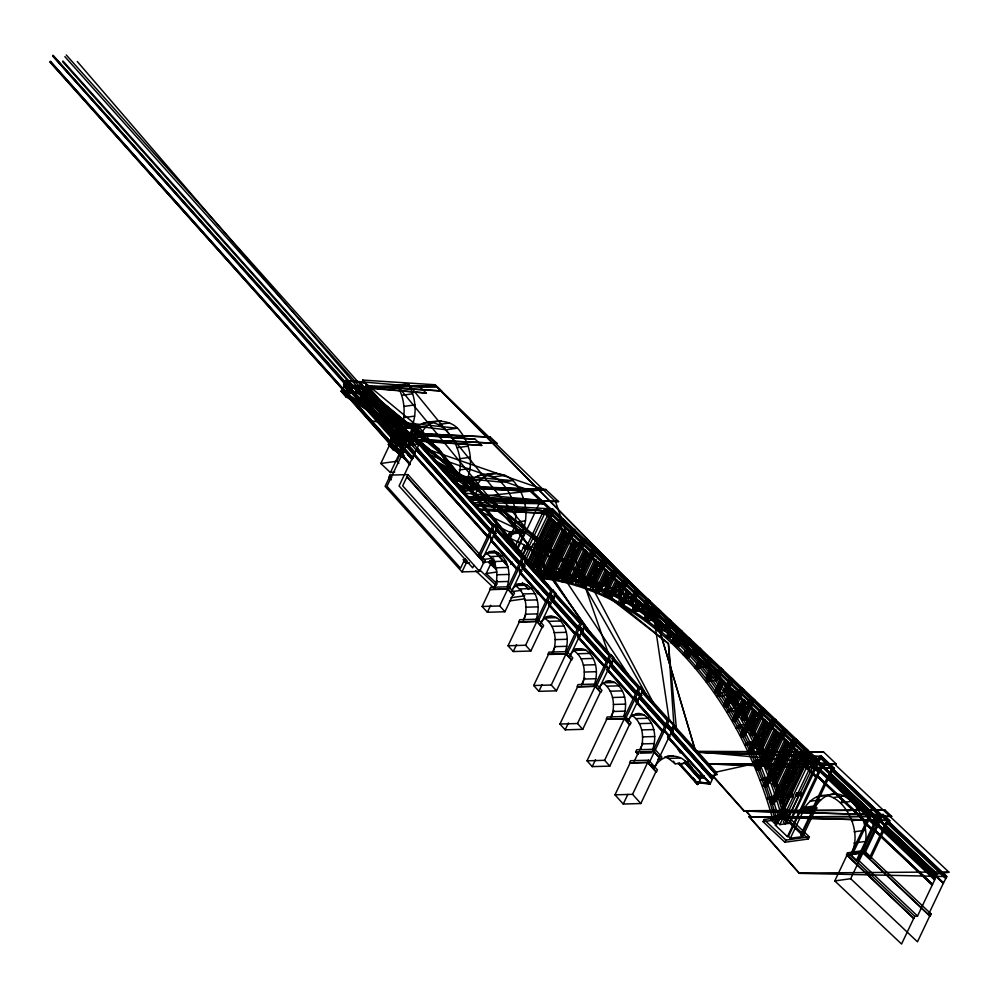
<?xml version="1.0" encoding="UTF-8"?>
<svg xmlns="http://www.w3.org/2000/svg" width="999" height="999" viewBox="0 0 999 999"><rect width="100%" height="100%" fill="white"/><g stroke="black" fill="none" stroke-linecap="round" stroke-linejoin="round"><path stroke-width="1.5" d="M549.063 573.488C596.803 580.431 640.421 605.294 675.174 638.111L673.276 642.407C639.023 610.052 596.053 585.526 548.988 578.683L549.063 573.488L535.764 572.115M556.218 572.489L570.978 575.199L600.237 584.09L599.5 589.11L570.691 580.357L556.156 577.684L556.218 572.489L534.14 570.791M507.055 586.863C511.038 575.374 509.115 559.84 498.226 552.797L486.113 553.146C497.315 560.439 499.038 576.56 494.58 588.261M535.851 620.329C540.297 608.628 538.573 592.507 527.372 585.227L515.259 585.576C526.148 592.619 528.071 608.154 524.088 619.642M565.347 651.71C569.33 640.222 567.407 624.687 556.518 617.644L544.405 617.994C555.606 625.287 557.317 641.408 552.872 653.109M594.143 685.177C598.588 673.476 596.865 657.354 585.664 650.062L573.551 650.424C584.44 657.467 586.363 673.001 582.38 684.49M623.638 716.558C627.622 705.069 625.699 689.535 614.81 682.492L602.697 682.841C613.898 690.134 615.609 706.256 611.163 717.944M652.434 750.024C656.88 738.323 655.157 722.202 643.955 714.909L631.843 715.259C642.732 722.314 644.655 737.836 640.671 749.337M606.818 570.429L606.43 585.789L608.141 587.4L608.528 572.04M743.718 699.787L743.318 715.147L745.029 716.758M745.429 701.398L744.917 716.995L745.316 701.66M563.523 581.343L563.811 576.198M570.691 580.357L570.978 575.199M402.222 429.071L343.406 391.458L341.533 391.496L400.537 429.295L402.222 429.071L401.024 427.934C406.318 414.135 404.645 398.039 397.19 385.352L408.166 383.828L553.471 561.925L629.432 676.323M401.024 427.934L412 426.411C417.295 412.612 415.621 396.516 408.166 383.828M451.923 479.445L455.956 481.668L457.654 481.443L456.443 480.307C472.452 452.247 434.815 396.865 409.228 435.676L348.339 397.003L346.466 397.053L341.533 391.496M456.443 480.307L467.42 478.783C473.289 463.374 470.666 444.992 460.601 431.918C451.898 418.806 435.464 420.005 422.227 423.688M492.157 523.726L513.074 533.816L511.875 532.679C527.872 504.62 490.234 449.238 464.647 488.049L455.294 482.492M511.875 532.679L522.839 531.156C528.721 515.746 526.086 497.365 516.021 484.29C507.33 471.178 490.884 472.377 477.647 476.061M474.975 505.756L541.421 510.539L818.181 771.902L819.879 771.565L869.505 818.456L852.409 854.47L851.21 853.333C867.207 825.286 829.57 769.904 803.983 808.715L802.784 807.579L817.507 776.573L867.132 823.476L865.434 823.713L850.711 854.707L856.518 860.189L858.203 859.952L917.532 916.021L932.254 885.014L872.926 828.945L871.24 829.182L865.434 823.713M851.21 853.333L862.174 851.81C878.183 823.763 840.546 768.381 814.959 807.192L803.983 808.715M577.984 585.164L578.496 580.069M585.152 584.165L585.664 579.07M594.218 560.589L596.128 560.327L593.406 580.644L595.104 582.255L597.852 561.95L595.966 562.237L594.218 560.589L582.355 585.589L584.103 587.237L586.001 586.975L597.877 561.975M752.472 710.127L754.22 711.775L756.118 711.513L744.243 736.513L742.344 736.775L740.596 735.127L752.472 710.127L754.37 709.864L751.648 730.182L753.358 731.792M756.106 711.488L753.246 732.03L755.993 711.725M592.332 590.109L593.069 585.089M541.083 546.078L537.512 568.131L539.223 569.742L542.794 547.689L541.058 546.053L548.451 545.029L550.599 546.765L533.254 569.542M784.702 776.285L781.131 798.313L782.829 799.949L786.4 777.896L784.702 776.285L792.095 775.274M541.058 578.371C563.036 580.594 584.378 587.287 604.407 596.465L615.796 594.88L616.758 589.959L605.357 591.545L604.407 596.465C628.983 608.154 651.348 624.113 671.166 642.707L682.554 641.121L684.452 636.825C643.843 598.326 590.209 570.579 533.341 570.429M606.518 596.178L607.479 591.246M614.647 590.259C639.56 602.097 662.25 618.281 682.342 637.125L680.444 641.408C660.626 622.827 638.261 606.855 613.686 595.179L614.647 590.259L600.237 584.09M548.463 545.054L553.571 519.78L548.576 544.83M530.107 565.334L551.523 520.229L553.271 521.89L555.169 521.615L550.474 546.628L555.007 521.79M560.776 556.705L543.631 576.261L541.733 574.487L559.128 555.094L564.135 530.094L562.2 530.319L540.809 575.374L542.544 577.022L544.455 576.76L565.846 531.705L563.948 531.967L562.2 530.319M565.846 531.705L560.851 556.755L543.381 576.061M576.523 541.795L558.466 579.82L556.568 580.082L554.82 578.433L572.877 540.409L574.612 542.057L576.523 541.795L571.628 567.057L560.551 575.836L558.741 573.975L569.805 565.209L574.812 540.184M587.2 551.885L572.764 582.292L570.854 582.554L569.105 580.894L583.541 550.499L585.289 552.147L587.2 551.885L582.205 576.935L580.494 575.312L585.601 550.049L580.606 575.087M766.795 721.603L752.359 751.997L750.461 752.259L748.713 750.611L763.149 720.217L764.897 721.865L766.795 721.603L762.125 746.615L766.645 721.79M773.825 730.306L775.561 731.955L777.472 731.693L759.415 769.717L757.517 769.979L755.768 768.331L773.825 730.306L775.724 730.032L770.729 755.082L759.69 763.873L761.563 765.771L772.639 756.992L770.729 755.082L763.361 756.131L768.78 764.46L763.361 756.131M777.434 731.655L772.327 756.917L777.322 731.88M783.129 766.82L765.996 786.375L764.023 784.552L781.48 765.222L786.4 740.122L784.49 740.384L763.099 785.439L764.847 787.087L766.757 786.825L788.149 741.77L786.238 742.045L784.49 740.384M788.111 741.733L783.116 766.782L765.746 786.188M795.167 750.474L796.915 752.122L798.825 751.86L774.063 804.008L772.165 804.27L770.416 802.622L795.167 750.474L797.077 750.212L792.082 775.261L793.805 776.885L786.425 777.921M798.788 751.822L793.681 777.097L798.676 752.047M620.491 603.334L621.665 598.526M627.659 602.335L628.833 597.527M634.203 611.575L635.589 606.893M641.358 610.576L642.757 605.894M647.589 620.854L649.188 616.308M654.757 619.855L656.355 615.322M660.639 631.143L662.437 626.76M667.807 630.144L669.605 625.761M671.166 642.707L673.064 638.411L684.452 636.825C734.69 684.765 768.318 748.039 787.224 814.397L775.836 815.971L772.302 817.607C753.671 752.172 720.516 689.772 670.966 642.519L673.064 638.411C652.959 619.567 630.282 603.396 605.357 591.545M343.743 384.265L349.513 390.746L351.386 390.696L392.545 437.787L351.124 391.246L349.25 391.283L343.743 384.265L363.286 386.601L438.986 449.163L549.587 588.336M341.458 390.634L346.715 396.553L348.601 396.503L390.509 443.606L390.184 444.293L348.276 397.19L346.391 397.24L341.134 391.321L341.458 390.634L360.327 393.019M404.782 450.699L398.564 443.718L396.69 443.768L350.724 391.995L348.813 392.132L343.706 386.401L344.293 385.177L363.286 387.437L438.723 449.7L543.531 581.518M346.391 380.744L351.498 386.476L353.371 386.426L351.523 390.322L349.65 390.359L344.543 384.627L346.391 380.744L365.259 382.992M343.906 386.488L341.858 390.809L346.79 396.353L348.663 396.316L390.909 443.781L392.969 439.46L391.084 439.51L389.036 443.831L393.968 449.375L395.854 449.338L404.096 458.591M346.391 397.24L346.715 396.553M346.79 396.353L349.513 390.746M349.65 390.359L351.498 386.476M437.087 386.775L419.73 386.85L345.791 380.469L351.386 386.763L436.9 386.588L555.419 501.436L608.491 653.758M348.276 397.19L348.601 396.503M348.663 396.316L351.386 390.696M361.001 384.865L357.53 390.934L589.672 582.492L654.595 705.169M412.937 445.154L360.602 384.415L362.974 380.419M404.97 443.456L403.097 443.506L360.851 396.029L362.899 391.708L364.985 391.758L365.559 390.522L360.464 384.79M360.751 396.715L361.076 396.029M363.099 391.795L363.686 390.572L365.559 390.522M363.936 390.022L365.784 386.138L367.669 386.089L365.821 389.985L363.936 390.022L406.019 437.312L407.904 437.275L412.999 443.007L414.847 439.11L409.74 433.379L407.867 433.429L365.784 386.138M360.926 396.903L363.124 396.166L360.926 396.903L402.834 443.993L404.72 443.956L407.642 437.812L412.737 443.544L412.162 444.767L410.077 444.717M364.485 390.934L366.621 390.347L364.485 390.934L405.906 437.475L407.779 437.425L413.536 443.906L408.042 436.888L406.156 436.925L364.735 390.384M496.94 443.319L413.686 439.423L496.94 443.319L490.359 437.112L408.091 433.129L366.508 386.401L435.876 385.626L651.872 604.495L695.054 749.337M364.785 391.658L362.724 395.991L360.851 396.029M404.52 451.248L398.314 444.255L396.428 444.305L390.671 437.837L392.807 437.25M401.586 457.105L395.454 450.212L393.569 450.249L388.311 444.343L390.509 443.606M390.884 439.423L391.471 438.186L393.344 438.149L392.769 439.373L390.884 439.423L395.991 445.154L397.902 445.005L404.021 452.023M391.733 437.649L393.569 433.753L395.454 433.716L393.606 437.599L391.733 437.649L396.828 443.381L398.701 443.331L400.549 439.26L481.73 445.442L475.162 439.223L394.955 432.979L392.969 433.491L398.576 439.772L481.73 445.442M396.303 429.495L397.302 427.397L413.773 425.112L423.926 434.69L422.927 436.8L406.443 439.085L396.303 429.495L412.774 427.21L413.773 425.112M394.78 471.965L390.434 472.564L380.819 463.474L396.853 429.707L412.762 427.497L422.377 436.588L419.043 443.618M393.569 450.249L395.779 449.525L402.934 457.567M393.968 449.375L396.69 443.768M396.828 443.381L398.676 439.485L400.549 439.448M395.292 450.025L395.616 449.338M395.454 450.212L395.779 449.525M395.854 449.338L398.564 443.718M402.834 443.993L405.756 437.862L407.642 437.812M405.906 437.475L407.867 433.429M408.091 433.129L490.359 437.112M390.434 472.564L406.468 438.798L422.377 436.588M406.443 439.085L407.442 436.975L423.926 434.69M407.967 474.6L406.968 476.71L484.315 562.749L485.314 560.639L407.967 474.6L389.772 475.137L388.773 477.235L390.834 479.532M407.779 437.425L409.74 433.379M380.819 463.474L396.728 461.263L412.762 427.497M409.865 464.672L49.95 61.963L401.685 455.294L386.963 486.301L460.564 568.181L464.86 559.14M410.302 463.836L402.01 454.607L404.058 450.287L412.35 459.515M406.493 445.017L420.005 444.155L492.944 525.299L494.692 525.249L497.839 528.746L495.866 529.27L522.115 558.466M401.61 455.494L401.935 454.807L50.275 61.276L402.01 454.607M412.3 459.59L403.946 450.287L404.607 449.15L52.647 55.832L404.995 451.511M413.136 457.817L404.87 448.613L406.718 444.73L414.985 453.933M410.277 444.817L410.864 443.593L412.737 443.544M413.174 445.354L411.126 443.044L412.962 439.16L414.847 439.11M417.744 444.08L418.931 441.595L716.608 772.689L715.421 775.174M489.822 531.718L416.383 450.025L417.432 448.788M494.692 525.249L492.719 525.774L419.068 444.368L417.22 448.251L490.534 530.107L492.407 530.057L495.716 533.741L492.657 529.507L490.784 529.57L417.482 448.539L66.246 54.97M416.958 448.801L490.397 530.494L492.27 530.444L494.917 533.379L494.33 534.615L491.683 531.668L489.785 531.818L416.183 449.937L414.123 454.258L487.724 536.138L489.672 535.889L492.482 539.023L492.157 539.71L489.335 536.575L487.475 536.638L414.198 455.119L414.523 454.433L62.925 60.976M461.875 491.458L462.874 489.348L479.345 487.062L478.346 489.173L463.374 491.246M479.345 487.062L469.205 477.485L468.206 479.582L454.72 481.456M462.974 490.821L468.181 479.87L477.809 488.961L471.953 501.286M391.396 479.782L389.31 477.472L385.102 486.351L461.988 571.89L467.12 561.176L465.059 558.878M487.475 536.638L487.799 535.951L414.523 454.433M473.913 565.247L472.677 567.832L399.076 485.951L413.798 454.945L487.4 536.825L489.273 536.775L480.069 556.143L478.209 556.206M478.858 554.82L487.4 536.825M487.724 536.138L490.397 530.494M494.368 526.011L492.507 526.061L490.659 529.945L492.519 529.895L494.368 526.011L497.015 528.946L495.179 532.842L493.406 530.881M489.335 536.575L489.672 535.889M492.27 530.444L489.597 536.088L492.082 538.848L494.13 534.515M491.758 539.535L482.554 558.903L480.894 557.067M479.557 571.378L483.778 562.512L406.88 476.96L402.672 485.839L479.557 571.378L461.988 571.89M496.715 569.967L489.085 562.762L490.097 560.626L494.505 560.014M497.302 584.028L486.176 573.526L490.946 563.473L495.566 562.824M508.741 541.633L511.401 536.013L509.053 533.978L510.052 531.88L522.739 530.119L524.912 532.167L523.713 534.303L521.803 532.492L513.798 549.35M506.818 539.822L509.49 534.203L524.912 532.167M511.226 536.038L512.225 533.928L510.052 531.88M503.221 554.42L502.397 556.143L490.272 556.505M482.155 606.468L490.134 589.647L507.704 589.135L512.924 594.929L504.932 611.75L487.362 612.262L482.155 606.468L499.725 605.956L504.932 611.75M494.018 587.649L497.302 580.731M509.053 533.978L521.74 532.217L522.739 530.119M515.709 551.161L523.713 534.303M487.362 612.262L490.696 605.257M516.708 551.123L540.809 500.149L553.196 511.863L542.157 513.861L552.522 512.412L528.084 563.886M510.714 564.385L511.95 561.788M529.07 546.403L527.435 544.855L530.232 546.828L529.233 548.926L525.437 549.462L523.264 547.402L524.263 545.304L526.523 546.765L529.07 546.403L545.516 511.775L543.856 510.202L526.523 546.765M520.104 554.408L523.439 547.377L525.349 549.188L528.783 548.713L524.188 558.379M521.353 557.617L525.349 549.188M525.437 549.462L526.436 547.352L530.232 546.828M542.32 514.01L553.196 511.863M522.19 556.743L528.059 544.78M508.004 587.237L516.545 569.243L518.419 569.193L509.215 588.573M491.296 540.896L516.62 569.055L519.542 562.912L521.416 562.862L524.063 565.809L523.476 567.032L521.615 567.082L548.101 596.565L549.937 596.603L577.834 627.759L579.707 627.709L582.355 630.656L581.768 631.88L579.12 628.933L577.222 629.083L550.549 599.425M519.805 562.375L521.665 562.312L524.313 565.259L526.161 561.376L523.513 558.429L521.653 558.478L519.68 562.524L521.553 562.474L524.862 566.158L521.803 561.938L519.93 561.987L494.105 533.254L495.979 533.204M523.838 557.667L521.865 558.191L523.838 557.667L526.773 561.638L525.012 561.688L533.141 544.068L536.938 543.543L539.11 545.591L538.111 547.702L534.315 548.226L532.142 546.166M499.725 605.956L507.704 589.135M507.804 588.873L508.803 586.775L514.46 593.069L513.461 595.167L507.804 588.873L489.61 589.398L490.609 587.3L508.803 586.775M516.62 569.055L518.481 569.005L521.416 562.862M521.553 562.474L523.513 558.429M519.43 572.19L521.628 571.44L521.303 572.127L518.481 569.005M525.312 562.562L550.799 590.909L552.659 590.846L555.307 593.793L553.458 597.689L550.811 594.742L548.826 594.954L522.989 566.221L549.075 594.405L550.948 594.355L554.27 598.039L552.135 598.638L554.27 598.039M548.788 512.262L550.187 509.328M511.7 591.333L520.904 571.952M519.355 571.316L521.228 571.266L523.276 566.945M548.988 512.45L533.766 543.98L535.402 545.529L537.962 545.179L554.408 510.539L551.848 510.901M527.022 563.136L534.24 547.952L537.662 547.477L528.995 565.746M535.402 545.529L552.734 508.978L543.856 510.202M534.315 548.226L535.314 546.116L539.11 545.591M551.211 512.787L551.348 511.913M527.747 562.537L536.938 543.543M531.231 566.708L553.421 519.967L551.523 520.229M531.181 568.394L553.271 521.89M532.979 568.356L555.169 521.615M536.038 571.091L560.801 518.943L562.699 518.681L564.447 520.329L539.697 572.477L537.787 572.739L536.038 571.091L537.949 570.816L539.697 572.477M523.339 583.716L528.808 588.948M537.949 570.816L562.699 518.681M537.787 572.739L562.549 520.591L564.447 520.329M532.367 586.838L531.543 588.573L519.418 588.923M508.041 645.754L519.28 622.065L536.85 621.553L542.07 627.347L530.819 651.036L513.249 651.548L508.041 645.754L525.611 645.242L530.819 651.036M540.809 575.374L542.707 575.112L564.098 530.057M542.544 577.022L563.948 531.967M523.164 620.067L525.786 614.535M553.396 558.066L561.013 556.555L553.396 558.066L553.434 574.9L553.446 557.754L573.426 530.656M537.212 593.856L538.436 591.271M513.249 651.548L516.558 644.58M550.087 574.088L571.478 529.033L573.376 528.771L575.124 530.419L553.733 575.474L551.835 575.736L550.087 574.088L551.985 573.826L553.733 575.474M551.985 573.826L573.376 528.771M551.835 575.736L573.226 530.681L575.124 530.419M537.15 619.667L545.691 601.673L547.564 601.61L538.361 620.991M520.442 573.314L545.766 601.473L548.688 595.342L550.561 595.279L553.209 598.226L552.622 599.45L549.974 596.515L548.101 596.565L522.44 568.144M548.826 594.954L550.799 590.909M552.984 590.097L551.011 590.609L552.984 590.097L556.131 593.593L554.158 594.118L580.407 623.314M554.82 578.433L556.718 578.171L574.775 540.147L572.877 540.409M525.611 645.242L536.85 621.553M536.938 621.291L537.937 619.193L543.606 625.486L542.607 627.584L536.938 621.291L518.756 621.828L519.755 619.717L537.937 619.193M556.568 580.082L574.612 542.057M550.561 595.279L547.627 601.423L545.766 601.473M552.659 590.846L550.686 594.904L554.008 598.588M581.568 631.793L579.52 636.113L577.035 633.354L575.162 633.403L548.501 603.746L549.525 601.585M540.846 623.751L550.049 604.37M548.501 603.746L550.374 603.683L552.422 599.363M550.774 603.871L548.901 603.92L575.237 633.216L577.097 633.154L579.919 636.288L579.595 636.975L576.773 633.841L574.912 633.903L548.576 604.607L550.774 603.871L547.952 600.736L546.091 600.786L519.755 571.503M564.098 577.147L582.155 539.123L584.053 538.861L585.801 540.509L567.744 578.533L565.846 578.796L564.098 577.147L565.996 576.885L567.744 578.533M565.996 576.885L584.053 538.861M565.846 578.796L583.903 540.771L585.801 540.509M569.105 580.894L571.016 580.631L585.451 550.237L583.541 550.499M570.854 582.554L585.289 552.147M578.396 579.607L592.832 549.213L594.73 548.951L596.478 550.599L582.042 580.993L580.144 581.256L578.396 579.607L580.294 579.345L582.042 580.993M580.294 579.345L594.73 548.951M561.513 619.268L560.689 620.991L548.563 621.353M580.144 581.256L594.58 550.861L596.478 550.599M533.691 685.526L548.426 654.482L565.996 653.97L571.216 659.777L556.468 690.821L538.898 691.333L533.691 685.526L551.261 685.014L556.468 690.821M552.31 652.497L554.932 646.952M582.355 585.589L584.253 585.327L596.128 560.327M584.103 587.237L595.966 562.237M538.898 691.333L542.107 684.577M591.633 584.303L603.508 559.303L605.406 559.028L607.155 560.689L595.279 585.689L593.381 585.951L591.633 584.303L593.531 584.04L595.279 585.689M593.531 584.04L605.406 559.028M593.381 585.951L605.257 560.951L607.155 560.689M574.912 633.903L575.237 633.216M575.162 633.403L577.834 627.759M577.971 627.372L579.944 623.326L581.805 623.276L584.452 626.223L582.604 630.107L579.957 627.16L577.971 627.372L552.135 598.638M595.504 590.446L604.894 570.679L606.805 570.404L597.414 590.184L595.504 590.446L597.252 592.095L599.163 591.833L608.553 572.065L606.643 572.327L604.894 570.679M566.296 652.085L574.837 634.09L576.71 634.04L567.507 653.421M582.13 622.514L580.157 623.039L582.13 622.514L585.052 626.485M551.261 685.014L565.996 653.97M566.083 653.721L567.082 651.61L572.752 657.904L571.753 660.014L566.083 653.721L547.889 654.245L548.888 652.147L567.082 651.61M576.773 633.841L577.097 633.154M579.12 628.933L579.707 627.709M581.805 623.276L579.832 627.322L583.154 631.006L580.094 626.773L578.221 626.835L552.397 598.101M577.035 633.354L579.083 629.033L606.98 660.189L608.853 660.127L611.5 663.074L610.913 664.298L608.266 661.35L606.368 661.5L580.731 632.979M597.252 592.095L606.643 572.327M569.992 656.181L579.195 636.8M604.795 589.16L614.185 569.38L616.083 569.118L617.832 570.766L608.441 590.546L606.543 590.809L604.795 589.16L606.693 588.898L608.441 590.546M606.693 588.898L616.083 569.118M606.543 590.809L615.921 571.041L617.832 570.766M608.254 596.178L615.571 580.769L617.482 580.494L610.152 595.916L608.254 596.178L610.002 597.839L611.9 597.564L619.23 582.155L617.32 582.417L615.571 580.769M610.002 597.839L617.32 582.417M590.659 651.685L589.835 653.421L577.709 653.771M617.532 594.892L624.85 579.47L626.76 579.208L628.508 580.856L621.178 596.278L619.28 596.54L617.532 594.892L619.442 594.63L621.178 596.278M619.442 594.63L626.76 579.208M619.28 596.54L626.598 581.131L628.508 580.856M559.952 724.038L577.572 686.912L595.142 686.4L600.362 692.195L582.729 729.32L565.159 729.832L559.952 724.038L577.522 723.526L582.729 729.32M581.455 684.914L584.74 677.996M620.579 602.784L626.248 590.846L628.159 590.584L622.489 602.522L620.579 602.784L622.327 604.432L624.238 604.17L629.907 592.232L627.996 592.507L626.248 590.846M622.327 604.432L627.996 592.507M565.159 729.832L568.431 722.964M629.87 601.498L635.526 589.56L637.437 589.298L639.185 590.946L633.516 602.884L631.618 603.146L629.87 601.498L631.768 601.223L633.516 602.884M631.768 601.223L637.437 589.298M631.618 603.146L637.275 591.208L639.185 590.946M595.441 684.515L603.983 666.52L605.856 666.458L596.653 685.838M579.595 636.975L577.722 637.037L604.058 666.321L606.98 660.189M607.242 659.64L609.103 659.59L611.75 662.537L613.598 658.641L610.951 655.694L609.09 655.756L607.117 659.802L608.978 659.74L612.3 663.436L609.24 659.203L607.367 659.253L581.543 630.519L583.416 630.469M611.276 654.932L609.303 655.456L611.276 654.932L614.422 658.441L612.449 658.965L638.698 688.161M577.522 723.526L595.142 686.4M595.229 686.138L596.228 684.04L601.898 690.334L600.899 692.432L595.229 686.138L577.035 686.675L578.034 684.565L596.228 684.04M604.058 666.321L605.918 666.271L608.853 660.127M608.978 659.74L610.951 655.694M632.866 609.49L636.925 600.936L638.836 600.674L634.765 609.228L632.866 609.49L634.615 611.138L636.513 610.876L640.571 602.322L638.673 602.584L636.925 600.936M634.615 611.138L638.673 602.584M599.138 688.598L608.341 669.218M610.714 664.21L608.666 668.531L606.181 665.771L604.308 665.834L578.671 637.312M642.145 608.204L646.203 599.65L648.114 599.388L649.862 601.036L645.791 609.59L643.893 609.852L642.145 608.204L644.055 607.941L645.791 609.59M644.055 607.941L648.114 599.388M643.893 609.852L647.951 601.298L649.862 601.036M644.093 618.406L647.602 611.026L649.5 610.764L646.003 618.144L644.093 618.406L645.841 620.054L647.752 619.792L651.248 612.412L649.35 612.674L647.602 611.026M645.841 620.054L649.35 612.674M619.805 684.103L618.98 685.838L606.855 686.188M653.383 617.12L656.88 609.74L658.791 609.477L660.539 611.126L657.03 618.506L655.119 618.768L653.383 617.12L655.282 616.858L657.03 618.506M655.282 616.858L658.791 609.477M587.025 760.826L606.718 719.33L624.288 718.818L629.507 724.625L609.802 766.108L592.232 766.62L587.025 760.826L604.595 760.314L609.802 766.108M655.119 618.768L658.628 611.388L660.539 611.126M610.601 717.344L613.886 710.414M655.257 627.484L658.279 621.116L660.177 620.854L657.155 627.21L655.257 627.484L657.005 629.133L658.903 628.87L661.925 622.502L660.027 622.764L658.279 621.116M657.005 629.133L660.027 622.764M592.232 766.62L595.516 759.702M664.535 626.186L667.557 619.83L669.467 619.567L671.203 621.216L668.181 627.572L666.283 627.847L664.535 626.186L666.445 625.923L668.181 627.572M666.445 625.923L669.467 619.567M666.283 627.847L669.305 621.478L671.203 621.216M624.587 716.932L633.129 698.938L635.002 698.888L625.799 718.256L627.447 720.104M606.868 669.455L633.204 698.751L636.126 692.607L637.999 692.557L640.646 695.491L640.059 696.728L637.412 693.781L635.539 693.83L610.064 665.484M612.3 663.436L610.426 663.486L636.263 692.22L638.236 688.174L640.097 688.124L642.744 691.071L640.896 694.954L638.249 692.007L636.388 692.057M640.421 687.362L638.448 687.886L640.421 687.362L643.568 690.858L641.595 691.383L667.844 720.579M604.595 760.314L624.288 718.818M624.375 718.568L625.374 716.458L631.043 722.752L630.044 724.862L624.375 718.568L606.181 719.093L607.18 716.995L625.374 716.458M637.999 692.557L635.064 698.688L633.204 698.751M636.263 692.22L638.124 692.17L640.097 688.124M666.47 636.438L668.955 631.206L670.853 630.943L668.368 636.176L666.47 636.438L668.219 638.086L670.117 637.824L672.602 632.592L670.704 632.854L668.955 631.206M636.962 698.85L635.938 701.011L637.812 700.961L639.86 696.628M636.013 701.872L638.211 701.136L637.886 701.822L634.64 698.276M628.284 721.016L637.487 701.648L635.614 701.698M668.219 638.086L670.704 632.854M641.695 695.316L639.835 695.366L665.659 724.1L667.532 724.05L673.089 731.056L667.27 724.587L665.409 724.637L639.572 695.903L641.695 695.316L638.386 691.62L636.513 691.683L610.689 662.949L612.562 662.886M675.749 635.152L678.234 629.919L680.132 629.645L681.88 631.306L679.395 636.538L677.497 636.8L675.749 635.152L677.647 634.889L679.395 636.538M677.647 634.889L680.132 629.645M677.497 636.8L679.982 631.568L681.88 631.306M675.249 644.742L677.734 639.51L679.645 639.248L677.16 644.48L675.249 644.742L676.997 646.39L678.908 646.128L681.393 640.896L679.482 641.158L677.734 639.51M676.997 646.39L679.482 641.158M648.938 716.533L648.126 718.269L636.001 718.618M684.54 643.456L687.025 638.224L688.923 637.949L690.671 639.61L688.186 644.842L686.276 645.104L684.54 643.456L686.438 643.181L688.186 644.842M686.438 643.181L688.923 637.949M614.984 794.842L630.069 763.074L647.639 762.562L655.906 771.765L640.821 803.533L623.251 804.045L614.984 794.842L632.554 794.33L640.821 803.533M637.662 754.108L635.664 751.885L636.663 749.787L654.857 749.25L661.85 757.03L660.851 759.14L657.817 759.228M686.276 645.104L688.761 639.872L690.671 639.61M634.24 761.363L638.249 752.909M639.585 750.087L642.931 743.044M685.389 655.956L688.411 649.6L690.321 649.325L687.3 655.694L685.389 655.956L687.137 657.604L689.048 657.342L692.07 650.986L690.159 651.248L688.411 649.6M687.137 657.604L690.159 651.248M623.251 804.045L627.847 794.38M694.667 654.67L697.689 648.301L699.6 648.039L701.348 649.687L698.326 656.056L696.415 656.318L694.667 654.67L696.578 654.407L698.326 656.056M696.578 654.407L699.6 648.039M696.415 656.318L699.437 649.962L701.348 649.687M653.733 749.35L662.275 731.355L664.21 731.118L669.53 737.025L669.854 736.338L664.535 730.431L662.674 730.481L637.35 702.322M639.01 697.826L664.66 726.348L666.558 726.198L671.703 731.93L672.29 730.706L667.145 724.974L665.272 725.024L662.337 731.168L637.025 703.009M665.409 724.637L667.369 720.591L669.243 720.541L674.4 726.273L672.552 730.157L670.679 730.219L671.915 727.622M632.554 794.33L647.639 762.562M647.727 762.299L648.726 760.202L657.442 769.904L656.443 772.002L647.727 762.299L629.532 762.836L630.531 760.726L648.726 760.202M669.567 719.779L667.594 720.304L669.567 719.779L674.999 726.535M635.664 751.885L653.858 751.36L654.857 749.25M649.425 762.312L664.148 731.305M664.21 731.118L667.145 724.974M667.27 724.587L669.243 720.541M695.591 667.07L699.088 659.677L700.998 659.415L697.489 666.795L695.591 667.07L697.327 668.718L699.238 668.456L702.747 661.063L700.836 661.338L699.088 659.677M697.327 668.718L700.836 661.338M673.239 726.585L715.484 773.588L713.049 777.647L671.228 731.118L673.351 730.519M669.13 736.85L654.407 767.856L651.423 764.522M671.503 731.842L669.455 736.163L664.472 730.619L662.599 730.669L636.962 702.147M704.869 665.771L708.366 658.391L710.277 658.129L712.025 659.777L708.516 667.157L706.618 667.432L704.869 665.771L706.768 665.509L708.516 667.157M706.768 665.509L710.277 658.129M706.618 667.432L710.114 660.039L712.025 659.777M705.706 678.321L709.765 669.767L711.675 669.505L707.604 678.059L705.706 678.321L707.454 679.969L709.352 679.707L713.411 671.153L711.513 671.428L709.765 669.767M707.454 679.969L711.513 671.428M714.984 677.035L719.043 668.481L720.953 668.219L722.702 669.867L718.631 678.421L716.733 678.683L714.984 677.035L716.895 676.773L718.631 678.421M716.895 676.773L720.953 668.219M716.733 678.683L720.791 670.129L722.702 669.867M714.772 691.795L720.441 679.857L722.339 679.595L716.683 691.52L714.772 691.795L716.52 693.443L718.431 693.181L724.088 681.243L722.19 681.505L720.441 679.857M716.52 693.443L722.19 681.505M724.063 690.496L729.72 678.571L731.63 678.309L733.378 679.957L727.709 691.882L725.961 690.234L724.063 690.496L725.798 692.157L731.468 680.219L733.378 679.957M725.961 690.234L731.63 678.309M723.8 705.369L731.118 689.947L733.016 689.685L725.699 705.107L723.8 705.369L725.536 707.017L727.447 706.755L734.764 691.333L732.866 691.595L731.118 689.947M725.536 707.017L732.866 691.595M733.079 704.083L740.396 688.661L742.307 688.398L744.043 690.047L736.725 705.469L734.827 705.731L733.079 704.083L734.977 703.82L736.725 705.469M686.488 763.261L699.762 778.034L695.167 771.39M734.977 703.82L742.307 688.398M678.071 763.036L697.402 784.54L695.928 781.318M734.827 705.731L742.145 690.309L744.043 690.047M686.912 763.199L700.561 778.396L699.987 779.62L684.54 762.437M699 776.36L700.823 777.846L702.06 775.261M697.227 783.291L698.126 784.028L700.187 779.707L684.64 762.412M732.404 719.804L741.795 700.037L743.693 699.775L734.302 719.542L732.404 719.804L734.153 721.465L736.051 721.191L745.441 701.423L743.543 701.685L741.795 700.037M734.153 721.465L743.543 701.685M693.256 778.221L695.441 782.354L709.989 784.178L710.314 783.491L667.981 736.4M712.2 779.245L712.924 778.034L666.52 726.298L664.66 726.348L639.21 697.914M693.281 778.084L695.978 781.905L710.252 783.678L712.299 779.357L670.679 733.054M741.683 718.518L751.073 698.751L752.984 698.488L754.72 700.137L745.341 719.904L743.431 720.167L741.683 718.518L743.593 718.256L745.341 719.904M743.593 718.256L752.984 698.488M743.431 720.167L752.821 700.399L754.72 700.137M740.596 735.127L742.494 734.864L754.37 709.864M742.344 736.775L754.22 711.775M749.874 733.84L761.75 708.84L763.648 708.566L765.396 710.227L753.533 735.227L751.623 735.489L749.874 733.84L751.785 733.578L753.533 735.227M751.785 733.578L763.648 708.566M751.623 735.489L763.498 710.489L765.396 710.227M748.713 750.611L750.611 750.349L765.047 719.942L763.149 720.217M750.461 752.259L764.897 721.865M757.991 749.325L772.427 718.918L774.325 718.656L776.073 720.304L761.638 750.711L759.74 750.973L757.991 749.325L759.889 749.063L761.638 750.711M759.889 749.063L774.325 718.656M759.74 750.973L774.175 720.579L776.073 720.304M755.768 768.331L757.667 768.056L775.724 730.032M757.517 769.979L775.561 731.955M765.309 757.617L772.464 757.08L765.309 757.617L763.311 755.968L783.403 728.97L763.548 756.081M765.047 767.032L783.104 729.008L785.002 728.746L786.75 730.394L768.693 768.418L766.795 768.693L765.047 767.032L766.945 766.77L768.693 768.418M766.945 766.77L785.002 728.746M766.795 768.693L784.852 730.669L786.75 730.394M763.099 785.439L765.009 785.177L786.4 740.122M764.847 787.087L786.238 742.045M772.389 784.153L793.78 739.098L795.679 738.835L797.427 740.484L776.036 785.539L774.125 785.801L772.389 784.153L774.287 783.89L776.036 785.539M774.287 783.89L795.679 738.835M774.125 785.801L795.529 740.746L797.427 740.484M763.061 821.665L764.073 819.517L787.574 816.258L809.377 836.862L808.366 838.998L784.864 842.257L763.061 821.665L786.563 818.393L808.366 838.998M770.416 802.622L772.314 802.359L797.077 750.212M772.165 804.27L796.915 752.122M770.803 819.592L771.64 817.831L775.998 815.821L787.886 814.16L789.435 815.621L786.588 821.615L782.692 817.944L770.803 819.592L776.398 825.112L789.085 798.401L787.162 796.603L774.487 823.301L777.534 817.269L789.435 815.621M779.695 801.323L804.457 749.188L806.355 748.925L808.104 750.574L783.341 802.721L781.443 802.984L779.695 801.323L781.593 801.061L783.341 802.721M781.593 801.061L806.355 748.925M781.443 802.984L806.193 750.836L808.104 750.574M789.085 798.401L786.737 796.378L787.736 794.267L791.52 793.743L793.693 795.803L779.832 824.625L777.921 822.826L808.253 758.915L805.756 758.84L808.516 758.378L810.289 754.632L544.792 503.746L473.014 502.634M787.736 794.267L790.521 796.24L788.885 794.692L805.331 760.064L807.879 759.715M808.054 754.482L809.864 753.795L808.054 754.482L820.841 766.57L822.427 766.345M803.72 764.622L816.121 776.335L817.819 776.098L867.057 822.627L866.72 823.313L817.494 776.785L815.796 777.022L803.396 765.309L818.506 762.574L871.503 812.037L869.692 812.724L876.26 818.943L877.859 818.718L937.124 874.275L934.852 878.221L876.098 822.701L874.412 822.939L867.644 816.545L874.15 823.476L875.848 823.251L935.014 878.708L934.44 879.932M808.666 754.72L820.866 766.245L822.564 766.021L871.99 812.724L870.141 816.62L820.716 769.904L819.018 770.142L806.817 758.603L808.666 754.72L809.939 754.545L540.784 500.362L465.022 493.181M815.796 810.089L803.109 811.85L800.936 809.802L801.935 807.704L814.622 805.943L816.795 807.991L815.796 810.089L813.423 808.066L815.346 809.877L802.659 836.575L790.346 838.286L788.436 836.475L787.412 836.625L775.374 825.249L803.783 765.446L805.244 765.234L803.396 765.309M869.505 818.456L867.819 818.693L865.758 823.014L867.457 822.789L817.831 775.886L816.133 776.123L804.133 764.772L806.181 760.451L807.766 760.239L805.981 760.376L806.568 759.153L808.253 758.915M788.91 798.426L789.909 796.328M786.737 796.378L790.521 795.853L791.52 793.743M805.082 765.072L805.594 764.572M818.169 763.448L807.629 764.722L809.552 761.275L818.431 760.052L552.609 508.991L475.074 504.408M788.885 794.692L791.445 794.342L793.081 795.891L807.804 764.884M782.692 817.944L783.528 816.183L787.886 814.16M799.475 794.892L796.053 795.366L783.378 822.065L785.289 823.875L797.964 797.177L795.616 795.142L796.615 793.044L800.411 792.507L802.584 794.567L801.585 796.665L797.776 793.456L814.21 758.828L816.77 758.478L786.588 821.615M786.563 818.393L787.574 816.258M802.584 794.567L798.788 795.092L797.964 797.177M795.616 795.142L799.412 794.617L800.411 792.507M887.974 822.177L885.926 826.51L880.119 821.028L878.433 821.265L828.808 774.362L830.856 770.042L832.754 769.879L833.341 768.656L821.128 757.13L819.442 757.367L819.305 756.455L821.428 756.156L834.402 768.431L832.454 769.205L834.402 768.431M816.845 762.799L801.96 794.655L800.324 793.106L797.776 793.456M820.541 758.466L818.855 758.591L819.442 757.367M817.032 762.986L818.955 758.678M801.398 796.69L788.711 823.401L786.8 821.59M819.055 756.992L821.428 756.156M779.832 824.625L789.772 823.251L821.128 757.13M784.864 842.257L785.876 840.122L809.377 836.862M787.412 836.625L816.121 776.335M816.133 776.123L818.993 770.566L820.679 770.329L869.33 816.308L867.382 817.082M819.018 770.142L821.066 766.096L836.275 763.985L823.488 751.91L696.528 751.348M788.436 836.475L801.111 809.777L803.034 811.588L815.346 809.877M817.831 775.886L819.879 771.565M817.494 776.785L817.819 776.098M819.879 771.678L820.679 770.329M820.716 769.904L822.652 765.883M790.346 838.286L803.034 811.588M803.109 811.85L804.108 809.752L816.795 807.991M814.622 805.943L800.748 834.764L801.797 834.627L830.206 774.812L828.483 775.049L813.76 806.056L814.959 807.192M831.056 770.117L831.643 768.893L833.341 768.656M828.808 774.362L830.494 774.138L832.554 769.804M830.581 774.974L830.906 774.287L828.883 775.212L830.581 774.974L808.278 754.02M842.319 800.024L840.996 802.796L851.972 801.273L853.296 798.501M847.027 855.119L913.785 918.506L846.49 854.907L847.489 852.809L863.96 850.511L931.255 914.11L929.982 916.258L862.936 852.909L847.027 855.119L834.777 880.918L901.56 944.03L913.81 918.218M932.254 885.014L872.914 829.158L871.215 829.395L865.034 823.551L867.057 822.627M867.619 818.618L868.193 817.394L869.892 817.157L869.305 818.381L867.619 818.618L873.601 824.287L875.311 823.938L934.639 880.007L932.579 884.327L873.238 828.471L871.54 828.708L865.359 822.864M935.276 878.158L876.135 822.277L874.45 822.514L868.456 816.845L870.304 812.961L871.99 812.724M856.518 860.189L871.54 828.708M865.758 823.014L871.565 828.496L874.187 823.051L875.886 822.826L935.014 878.708M874.45 822.514L876.298 818.618L877.984 818.393L937.124 874.275M876.26 818.943L878.071 818.256L876.135 822.277M858.203 859.952L873.238 828.471M871.565 828.496L873.251 828.258L875.886 822.826M863.96 850.511L862.961 852.622L846.49 854.907M834.777 880.918L850.686 878.708L862.936 852.909M832.454 769.205L881.106 815.184L883.054 814.397L889.822 820.803L887.874 821.578L889.822 820.803M865.072 852.721L879.794 821.715L878.109 821.952L863.386 852.946L865.072 852.721L870.878 858.191L885.589 827.197L883.903 827.422L869.18 858.428L870.878 858.191M828.695 775.024L878.121 821.74L881.068 815.609L882.766 815.371L888.76 821.028L888.173 822.264L886.275 822.414L884.227 826.735L943.556 882.804M878.121 821.74L880.144 820.816L878.446 821.053M881.106 815.184L883.054 814.397M880.119 821.028L882.766 815.371M886.488 822.489L887.062 821.265L888.76 821.028M884.302 827.584L886.325 826.66L884.302 827.584L943.443 883.466L883.903 827.422M913.785 918.506L914.784 916.395L917.532 916.021M932.042 885.039L932.379 884.352M943.231 883.491L928.508 914.497L931.255 914.11M943.243 883.278L946.627 877.085L887.874 821.578M929.719 916.008L917.469 941.82L850.686 878.708M670.966 642.519L682.367 640.933L684.452 636.825M685.277 654.432L687.474 650.411L675.174 638.111L673.089 642.22C722.639 689.472 755.781 751.885 774.425 817.307L777.946 815.684C760.614 754.832 730.931 696.778 687.474 650.411M692.444 653.433L694.63 649.425L682.342 637.125L680.257 641.233C729.794 688.486 762.949 750.886 781.593 816.32L785.114 814.684C767.781 753.833 738.099 695.791 694.63 649.425M696.99 667.532L699.362 663.723M704.158 666.533L706.53 662.724M654.857 767.045C660.826 754.657 678.895 751.997 687.275 763.411L688.586 760.639L668.281 738.036M708.179 681.48L710.714 677.884M715.334 680.481L717.881 676.885M541.283 546.053L561.076 518.881L540.996 545.879L542.994 547.664M562.674 566.158L582.105 538.961L562.637 566.221L564.348 567.844L584.103 540.746M573.314 576.311L593.106 549.15L573.026 576.148L575.012 577.922M774.337 720.504L754.545 747.677L774.625 720.679L772.427 718.918M774.312 766.158L793.755 738.96L774.213 766.171L775.923 767.781L795.691 740.684M530.993 567.694L548.688 544.967L531.218 567.944M532.892 569.492L550.287 546.64L542.769 547.677M533.179 569.218L550.374 546.64L548.663 545.029M775.649 800.948L793.98 776.847L792.282 775.236L773.938 799.325L775.649 800.948L793.955 776.91M586.013 581.668L603.246 559.128L585.739 581.48L587.724 583.291L605.444 561.063L603.508 559.303M587.637 583.279L605.232 560.926M745.941 732.879L763.473 710.464L761.75 708.84L744.255 731.206L745.966 732.829L763.448 710.526M718.793 696.228L721.49 692.856M725.948 695.229L728.658 691.87M482.942 557.167C486.201 552.347 492.919 549.712 498.226 552.797M512.087 589.585C515.347 584.765 522.065 582.142 527.372 585.227M541.233 622.015C544.492 617.195 551.211 614.56 556.518 617.644M599.038 586.813L614.198 569.38L615.921 571.041L600.749 588.423L598.801 586.575L614.198 569.38M570.379 654.432C573.638 649.612 580.357 646.99 585.664 650.062M599.525 686.85C602.784 682.042 609.502 679.407 614.81 682.492M628.671 719.28C631.93 714.46 638.648 711.825 643.955 714.909M735.926 716.171L750.898 698.613L735.764 715.983L737.637 717.781L753.059 700.586L751.073 698.751M737.637 717.781L752.796 700.374M433.191 422.165L425.936 426.735L420.204 434.153L409.228 435.676M488.623 474.537L481.368 479.108L475.624 486.525L464.647 488.049M728.795 711.725L731.668 708.603M735.963 710.726L738.823 707.604M613.398 594.355L611.688 592.732L624.875 579.495L626.598 581.131M728.945 703.533L742.357 690.534L729.158 703.783L727.235 701.922L740.421 688.673L742.145 690.309M738.174 727.921L741.183 725.049M745.341 726.922L748.351 724.05M763.523 755.856L766.782 762.986L763.074 756.268L770.791 754.794M746.877 744.755L750.024 742.145M754.045 743.768L757.192 741.146M761.388 765.484L772.527 756.668L765.072 757.741M754.882 762.175L758.154 759.839M762.05 761.176L765.309 758.84M619.193 591.433L617.132 580.569L619.08 591.708L620.791 593.319L619.205 582.13M762.162 780.119L765.534 778.059M769.317 779.12L772.702 777.06M768.681 798.513L772.165 796.74M775.848 797.527L779.32 795.741M679.844 765.009L684.839 762.512M760.214 744.817L765.209 719.779L760.052 744.992L761.762 746.603M714.447 772.464L807.791 751.835M401.698 395.329L412.674 393.806M403.933 406.418L414.91 404.895M403.708 417.619L414.685 416.096M430.344 422.39L441.321 420.866M414.897 427.31L413.199 427.547L355.582 391.171L357.467 391.121L414.897 427.31L420.691 432.792L418.993 433.017L360.527 396.715L362.4 396.678L420.691 432.792M438.598 424.475L449.575 422.952M414.96 428.259L425.936 426.735M346.466 397.053L406.331 434.777L408.029 434.54M452.609 437.724L463.586 436.201M457.117 447.702L468.094 446.178M459.365 458.791L470.329 457.267M459.128 469.992L470.104 468.469M485.764 474.762L496.74 473.239M469.205 477.485L452.722 479.77L462.874 489.348M453.721 481.88L468.181 479.87M440.384 467.195L474.425 485.389L476.111 485.164L470.317 479.682L468.618 479.92L438.436 463.536M494.018 476.848L504.994 475.324M470.392 480.631L481.368 479.108M457.667 484.927L461.75 487.15L463.449 486.913M463.336 490.971L477.809 488.961M508.041 490.097L519.005 488.573M458.541 487.537L532.167 491.371L937.025 873.95L949.05 872.277L834.689 764.21L696.54 751.748L823.488 751.91M469.455 498.389L558.566 501.573L545.779 489.485L467.919 497.752M512.549 500.074L523.513 498.551M544.792 503.746L469.667 499.425M514.785 511.163L525.761 509.64M479.145 509.053L541.421 510.539M545.516 511.775L542.957 512.137L541.296 510.564M478.908 509.877L542.457 513.149L552.797 511.713L475.274 504.632M514.547 522.365L525.524 520.841M543.019 541.895L544.705 541.658L540.609 550.274L538.923 550.511M550.387 540.871L548.701 541.096L544.605 549.725L546.303 549.487M544.767 543.543L546.453 543.306L542.357 551.935L540.671 552.16M552.135 542.519L550.449 542.757L546.353 551.373L548.039 551.136M527.06 546.878L529.233 548.926M541.058 545.691L548.439 544.667M540.821 546.191L548.201 545.154M482.904 559.577L493.668 558.091M553.696 551.972L555.382 551.748L551.286 560.364L549.6 560.601M561.063 550.948L559.378 551.186L555.282 559.815L556.967 559.577M482.904 562.599L493.668 561.113M489.085 562.762L494.955 561.938M555.444 553.633L557.13 553.396L553.034 562.012L551.348 562.25M561.65 552.772L557.03 561.463L558.716 561.226M559.115 554.757L551.373 556.168L551.535 573.101L551.498 556.268L558.878 555.244M551.735 556.143L559.128 555.119L560.851 556.755L553.446 557.754L551.735 556.143L551.898 573.076L553.608 574.687M564.373 562.062L566.058 561.825L561.962 570.454L560.277 570.691M571.74 561.038L570.054 561.276L565.958 569.905L567.644 569.667M486.176 573.526L496.953 572.027M566.108 563.711L567.807 563.486L563.711 572.102L562.025 572.34M572.327 562.849L567.707 571.553L569.393 571.316M562.412 566.233L569.805 565.209L571.528 566.845L560.451 575.599L571.528 566.72L564.123 567.844L562.412 566.233L567.832 574.575L564.123 567.844M564.31 567.669L571.69 566.645M534.29 571.952L543.568 570.666L543.731 575.886C596.191 579.27 644.879 605.406 682.554 641.121M564.073 568.156L571.465 567.132M538.748 576.585L543.731 575.886L537.924 575.749M575.037 572.152L576.735 571.915L574.462 576.698L572.777 576.935M582.417 571.128L580.731 571.366L578.458 576.148L580.144 575.911M576.785 573.801L578.483 573.576L576.211 578.346L574.525 578.583M583.004 572.939L580.207 577.797L581.893 577.559M512.35 591.57L521.59 590.297M510.939 597.727L524.775 595.804M509.403 600.961L524.775 598.826M754.645 741.87L756.33 741.633L754.058 746.415L752.372 746.653M760.851 741.008L758.054 745.866L759.74 745.629M756.38 743.518L758.079 743.281L755.806 748.064L754.12 748.301M763.76 742.494L762.075 742.732L759.802 747.514L761.488 747.277M765.321 751.96L767.007 751.723L762.911 760.351L761.226 760.576M771.528 751.098L766.907 759.789L768.593 759.552M767.057 753.608L768.755 753.371L764.66 762L762.961 762.237M774.437 752.584L772.751 752.821L768.656 761.438L770.341 761.213M763.174 756.305L770.566 755.281M775.986 762.05L777.684 761.812L773.588 770.429L771.89 770.666M782.205 761.188L777.584 769.879L779.27 769.642M806.817 758.603L808.516 758.378M696.091 752.259L821.39 756.58L833.591 768.119L708.029 763.985M777.734 763.698L779.432 763.461L775.336 772.09L773.638 772.314M785.114 762.674L783.416 762.911L779.332 771.528L781.018 771.29M818.855 758.591L820.554 758.353L881.068 815.609M774.088 765.908L781.468 764.872M774.038 766.208L781.418 765.184L783.129 766.807L775.748 767.831L774.038 766.208L774.2 783.141L775.911 784.752L775.748 767.831M807.117 761.613L805.331 760.064M773.85 766.395L781.243 765.371M804.133 764.772L818.493 762.786L830.494 774.138M807.629 764.722L818.181 763.261M786.663 772.127L788.361 771.902L784.265 780.519L782.567 780.756M794.043 771.103L792.344 771.34L788.261 779.969L789.947 779.732M788.411 773.788L790.109 773.551L786.013 782.167L784.315 782.404M795.791 772.764L794.093 772.989L789.997 781.618L791.695 781.38M784.764 775.986L792.145 774.962M784.527 776.485L791.92 775.461M817.507 776.573L815.808 776.81L803.783 765.446M787.162 796.603L790.596 796.116M816.982 796.727L836.076 793.905M833.353 797.514L844.33 795.991M809.727 801.298L820.703 799.774M772.302 817.607L783.703 816.021C765.072 750.599 731.917 688.186 682.367 640.933M771.64 817.831L783.528 816.183M847.377 810.763L858.341 809.24M775.374 825.249L776.398 825.112M712.1 775.299L743.918 811.051L883.029 814.822L889.01 820.491L749.013 816.782L799.362 873.351L749.737 817.045L891.695 816.358L885.126 810.152L744.143 810.763L712.699 775.424M869.692 812.724L871.278 812.512M867.644 816.545L869.33 816.308M868.456 816.845L870.141 816.62M743.918 811.051L883.029 814.822M851.885 820.728L862.849 819.205M880.494 816.832L882.179 816.595L946.203 877.147M882.179 816.707L880.481 816.932L830.856 770.042M865.034 823.551L866.72 823.313M749.013 816.782L889.01 820.491M884.227 826.735L885.926 826.51M854.12 831.817L865.097 830.294M853.883 843.031L864.859 841.508M850.711 854.707L852.409 854.47M799.362 873.351L946.877 876.548L888.136 821.028M945.616 878.483L886.275 822.414M406.718 444.73L413.786 453.134M495.716 533.741L493.843 533.791L520.017 562.899M492.482 539.023L490.609 539.073L516.945 568.369L518.806 568.319L521.628 571.44M489.085 551.585L493.631 551.448M493.643 561.525L505.756 561.176M526.985 561.176L525.237 561.226L551.236 590.147M469.13 562.937L466.208 563.024L463.086 559.552M469.155 563.186L466.121 563.274L464.06 560.976M522.989 566.221L524.862 566.158M495.904 567.807L508.016 567.457M496.853 574.775L508.966 574.425M496.391 581.805L508.516 581.455M516.72 584.053L522.777 583.866M522.789 593.955L534.902 593.593M525.049 600.237L537.162 599.875M525.986 607.205L538.111 606.843M525.536 614.223L537.662 613.873M547.377 616.42L551.923 616.296M544.268 617.157L547.302 617.07M551.935 626.373L564.048 626.023M585.277 626.023L583.528 626.073L609.527 654.994M580.481 630.706L582.355 630.656M583.154 631.006L581.281 631.068L607.442 660.164M554.195 632.654L566.308 632.305M555.132 639.622L567.257 639.273M554.682 646.653L566.808 646.291M575.012 648.888L581.068 648.713M581.081 658.791L593.194 658.441M611.738 658.691L613.598 658.641M583.341 665.072L595.454 664.722M584.278 672.04L596.403 671.69M583.828 679.07L595.953 678.721M605.669 681.268L610.214 681.143M610.227 691.221L622.34 690.871M643.568 690.858L641.82 690.908L667.819 719.829M612.487 697.502L624.6 697.14M613.423 704.47L625.549 704.108M612.974 711.5L625.099 711.138M636.326 713.648L639.36 713.561M639.372 723.638L651.485 723.288M665.534 724.487L667.394 724.437L672.552 730.157M675.224 726.073L673.463 726.123L717.032 774.575L714.16 774.312M641.633 729.919L653.746 729.57M670.416 730.756L672.29 730.706M671.228 731.118L673.089 731.056M642.569 736.887L654.695 736.538M669.53 737.025L667.657 737.087L709.989 784.178M642.12 743.918L654.245 743.568M639.959 753.196L652.072 752.846M667.195 756.068L673.251 755.893M664.859 756.905L668.493 758.403L680.619 758.041M668.493 758.403L675.162 763.76L687.275 763.411L685.551 760.813M366.508 386.401L441.508 390.946L434.94 384.74L362.674 380.082L417.982 444.243M390.671 437.837L392.545 437.787M405.182 439.085L407.055 439.036L412.162 444.767M407.018 439.135L405.144 439.173L362.899 391.708M398.576 439.772L400.337 439.735L406.418 446.578M411.126 443.044L412.999 443.007M389.036 443.831L390.909 443.781M413.798 443.356L411.663 443.943L413.536 443.906M388.311 444.343L390.184 444.293M404.545 455.994L393.643 450.062L388.711 444.518L390.584 444.468L403.996 451.873M360.527 396.715L402.772 444.193L407.38 445.629M393.643 450.062L395.517 450.025L403.671 454.445M744.143 810.763L885.126 810.152M749.737 817.045L891.695 816.358M799.575 873.064L948.663 871.915M715.222 772.839L714.697 773.238M707.417 763.985L836.275 763.985M707.217 764.035L834.689 764.21M538.711 576.111L556.156 577.684M708.353 763.873L833.591 768.119M696.415 752.16L821.39 756.58M458.591 486.163L545.779 489.485M458.329 486.276L544.193 489.71L422.577 447.564M469.455 498.039L558.566 501.573M467.382 497.052L540.809 500.149M468.718 497.802L540.484 500.836M467.582 497.24L540.784 500.362M468.044 497.964L540.484 501.048M469.692 499.562L544.954 503.459L469.505 499.725M480.656 510.152L542.457 513.149M459.028 487.4L532.167 491.371L429.483 454.982M441.508 390.946L366.733 385.939L418.144 443.718M392.969 433.491L475.162 439.223M351.386 386.763L426.311 393.069L419.73 386.85M447.452 475.062L512.637 480.606L501.66 482.13L450.649 477.11M426.311 393.069L353.371 386.251L406.705 446.366M381.643 420.454L457.217 428.234L446.241 429.757L369.468 420.741M536.6 572.714C563.561 574.712 589.385 583.741 613.686 595.179M540.272 577.784L548.988 578.683M345.791 380.469L365.072 382.779L419.855 428.034L553.995 592.407M344.543 384.627L363.549 386.9L438.986 449.163M343.494 384.815L363.024 387.137L438.723 449.7M343.706 386.401L362.237 388.673M341.134 391.321L359.865 393.556L577.01 572.664L648.326 698.176M416.246 450.012L64.86 56.656M414.198 455.119L62.6 61.663M697.951 775.187L704.208 775.973M712.774 777.035L671.478 730.569M697.702 775.736L703.945 776.51M710.326 777.135L713.174 777.484M704.357 776.96L698.101 776.186L694.642 772.19M698.064 777.484L705.294 778.483M695.766 781.668L710.314 783.491M361.263 384.328L365.821 389.985M357.792 390.434L504.57 511.376L594.43 638.386M573.339 530.669L553.571 557.767M551.997 556.068L571.753 528.971L551.96 556.131L553.671 557.754M564.248 567.857L584.34 540.859L582.155 539.123M795.654 740.759L775.886 767.844M752.959 745.978L772.726 718.88L752.871 745.991L754.57 747.602M784.989 776.235L804.757 749.15L784.889 776.26L786.6 777.871M792.357 775.224L774.088 799.237M501.048 534.028L524.875 545.217M482.105 512.425L524.05 532.292L522.839 531.156M439.448 465.609L476.111 485.164M434.74 460.427L470.317 479.682M402.772 444.193L406.88 446.416M408.029 454.083L413.386 457.043M449.6 476.998L457.654 481.443M388.711 444.518L403.509 452.697M408.878 455.669L412.924 457.892M559.128 555.094L541.733 574.462M343.406 391.458L412.525 445.079M439.498 465.996L668.393 643.556L676.36 728.109M781.48 765.222L764.085 784.577M355.582 391.171L668.393 643.556L673.913 725.511M698.751 776.91L700.561 778.396M362.175 388.599L438.561 451.573L523.114 557.667M504.657 511.376L357.854 390.247L363.124 396.166M360.189 392.869L503.858 511.338L592.407 635.876M701.723 767.519L704.008 769.655M821.166 756.705L834.153 768.968M882.804 814.947L889.572 821.34M832.716 768.656L881.368 814.635M831.905 768.356L881.33 815.059M887.324 820.728L946.465 876.61M560.801 518.943L562.549 520.591M571.478 529.033L573.226 530.681M592.832 549.213L594.58 550.861M635.526 589.56L637.275 591.208M646.203 599.65L647.951 601.298M656.88 609.74L658.628 611.388M667.557 619.83L669.305 621.478M678.234 629.919L679.982 631.568M687.025 638.224L688.761 639.872M697.689 648.301L699.437 649.962M708.366 658.391L710.114 660.039M719.043 668.481L720.791 670.129M729.72 678.571L731.468 680.219M783.104 729.008L784.852 730.669M793.78 739.098L795.529 740.746M804.457 749.188L806.193 750.836M814.21 758.828L815.883 760.401M530.581 491.595L552.872 512.549M869.917 812.262L876.485 818.468M879.819 821.503L886.001 827.347M870.304 812.961L876.298 818.618M547.864 509.652L813.548 760.726M828.483 775.049L878.109 821.952M546.166 509.89L811.862 760.963M814.485 763.336L814.135 763.998M869.892 817.157L820.454 770.441L818.768 770.679L544.78 511.888M869.08 816.845L820.429 770.878L818.73 771.103L805.756 758.84M806.006 758.303L818.993 770.566M868.193 817.394L874.187 823.051M806.181 760.451L818.193 771.802M867.819 818.693L873.613 824.175M873.251 828.258L932.579 884.327M668.368 636.176L670.117 637.824M677.16 644.48L678.908 646.128M657.155 627.21L658.903 628.87M687.3 655.694L689.048 657.342M646.003 618.144L647.752 619.792M697.489 666.795L699.238 668.456M634.765 609.228L636.513 610.876M707.604 678.059L709.352 679.707M622.489 602.522L624.238 604.17M716.683 691.52L718.431 693.181M610.152 595.916L611.9 597.564M725.699 705.107L727.447 706.755M597.414 590.184L599.163 591.833M734.302 719.542L736.051 721.191M584.253 585.327L586.001 586.975M742.494 734.864L744.243 736.513M536.326 543.631L537.962 545.179M412 426.411L422.927 436.8M467.42 478.783L478.346 489.173M862.174 851.81L930.256 916.22M521.74 532.217L523.913 534.278M538.111 547.702L535.751 545.666L537.662 547.477M799.412 794.617L801.585 796.665M533.141 544.068L535.314 546.116M796.615 793.044L798.788 795.092M571.016 580.631L572.764 582.292M750.611 750.349L752.359 751.997M790.521 795.853L792.694 797.901M524.263 545.304L526.436 547.352M801.935 807.704L804.108 809.752M400.537 429.295L406.331 434.777M455.956 481.668L461.75 487.15M397.302 427.397L407.442 436.975M556.718 578.171L558.466 579.82M757.667 768.056L759.415 769.717M847.489 852.809L914.784 916.395M509.49 534.203L511.401 536.013M396.853 429.707L406.468 438.798M542.707 575.112L544.455 576.76M765.009 785.177L766.757 786.825M772.314 802.359L774.063 804.008M789.772 823.251L801.797 834.627M800.748 834.764L802.659 836.575M775.998 815.821L777.534 817.269M396.728 461.263L398.863 463.286M490.097 560.626L495.541 565.771M764.073 819.517L785.876 840.122M490.946 563.473L496.515 568.718M479.483 569.667L496.103 585.377M475.724 570.804L493.456 587.562M648.363 708.616L650.599 710.764M658.391 718.256L661.738 721.465M665.072 724.675L670.654 730.032M710.764 768.556L717.032 774.575M673.064 638.411C723.288 686.338 756.917 749.625 775.836 815.971M434.94 384.74L652.01 604.62L694.804 749.05M496.091 528.796L522.09 557.717M554.383 593.643L580.382 622.564M612.674 658.491L638.673 687.412M525.012 561.688L551.261 590.896M583.304 626.535L609.552 655.731M419.068 444.368L492.507 526.061M496.166 530.144L521.653 558.478M554.457 594.979L579.944 623.326M583.603 627.409L609.09 655.756M612.749 659.827L638.236 688.174M641.895 692.257L667.369 720.591M672.527 726.323L715.022 773.601M638.124 692.17L641.445 695.853M523.476 567.032L520.829 564.085L518.968 564.135L493.481 535.801M491.658 531.755L519.542 562.912M548.688 595.342L520.804 564.185L518.931 564.235L493.294 535.714M608.229 661.45L636.126 692.607M665.272 725.024L637.374 693.868L635.514 693.93L609.877 665.409M550.761 599.512L577.247 628.983M580.918 633.066L606.393 661.413M670.878 733.141L712.337 779.257M412.212 445.479L409.078 441.995L407.942 444.405L415.234 452.522M635.277 697.302L637.362 699.625M638.211 701.136L635.389 698.001L633.453 698.251L607.817 669.73M521.228 571.266L518.743 568.506L516.87 568.556L491.233 540.034M550.374 603.683L547.889 600.923L546.016 600.986L520.379 572.464M635.327 698.201L637.812 700.961M414.023 452.672L77.26 61.501M547.202 601.011L550.449 604.557M605.918 666.271L608.741 669.405L609.065 668.718L606.243 665.584L604.383 665.634L578.046 636.351M608.204 669.892L633.528 698.064M667.582 736.213L710.252 783.678M490.909 540.721L516.545 569.243M520.054 573.151L545.691 601.673M549.2 605.569L574.837 634.09M578.346 637.999L603.983 666.52M606.468 669.28L633.129 698.938M636.638 702.834L662.275 731.355M687.162 762.662L700.823 777.846M686.738 762.712L700.024 777.497M404.607 449.15L412.887 458.366M494.493 550.786L506.968 564.672M494.243 551.336L507.754 566.371M522.315 582.554L528.546 589.497M679.395 763.186L698.126 784.028M401.935 454.807L410.202 463.986M679.208 763.248L697.727 783.853M401.685 455.294L409.977 464.523M653.858 751.36L660.851 759.14M653.546 751.36L658.653 757.042M389.772 475.137L391.833 477.422M635.976 751.872L638.024 754.145M404.87 448.613L52.897 55.282L405.894 451.411M362.674 380.082L368.269 386.363M409.852 433.091L415.447 439.385M745.903 810.713L751.498 817.007M362.562 380.357L367.669 386.089M745.791 811.001L750.898 816.732M413.686 439.423L417.744 443.981M412.962 439.16L418.094 444.917M366.621 390.347L360.851 383.866L413.811 445.342M360.602 384.415L366.358 390.884M364.985 391.758L359.877 386.026L410.914 445.092M363.686 390.572L405.756 437.862M406.943 445.679L405.045 443.269L403.159 443.306L361.251 396.203M357.467 391.121L362.387 396.653M404.645 444.143L406.618 446.366M353.147 386.713L394.73 433.454M407.942 453.721L412.05 458.329M407.892 454.195L409.952 456.518M393.344 438.149L351.273 390.859L349.388 390.909L344.293 385.177M404.607 450.799L398.451 443.881L396.566 443.918L391.471 438.186M407.692 454.258L409.74 456.568M348.339 397.003L390.584 444.468M395.517 450.025L401.561 456.805M388.636 443.656L393.906 449.562M740.446 688.736L727.26 701.985M624.85 579.495L611.65 592.744M686.75 762.187L691.845 768.094M694.904 771.64L698.363 775.649M686.488 762.724L690.971 767.906M397.19 385.352L542.782 562.612L586.338 628.796M555.919 594.817L558.928 598.451M524.975 560.014L530.894 567.42M686.375 762.549L690.022 767.157M689.31 764.148L692.22 767.819M687.15 762.162L692.007 768.268M694.917 771.927L699.762 778.034M677.784 749.113L680.369 753.009M673.451 761.163L675.162 763.76M694.342 779.145L697.402 784.54M569.73 565.259L558.653 574.038M652.01 604.62L669.38 721.353M734.752 691.32L736.325 702.509L734.627 700.898L733.041 689.697M541.458 570.966L541.62 576.186M546.94 573.788L546.878 578.97L558.279 577.397L558.341 572.202L546.94 573.788M606.455 570.454L606.068 585.776L606.455 570.454M608.354 572.252L607.966 587.574L608.354 572.252M743.406 699.862L743.019 715.197L743.406 699.862M561.7 576.485L561.401 581.643L572.802 580.057L573.089 574.9L561.7 576.485M576.386 580.357L575.874 585.451L587.262 583.866L587.787 578.771L576.386 580.357M595.779 560.339L593.044 580.644L595.779 560.339M597.689 562.137L594.942 582.442L597.689 562.137M754.083 709.927L751.335 730.232L754.083 709.927M590.958 585.389L590.222 590.397L601.61 588.823L602.36 583.803L590.958 585.389M540.721 546.066L537.162 568.031L540.721 546.066M542.619 547.864L539.06 569.83L542.619 547.864M784.39 776.335L780.831 798.301L784.39 776.335M786.288 778.134L782.729 800.099L786.288 778.134M563.773 530.082L558.778 555.132L563.773 530.082M565.684 531.88L560.689 556.918L565.684 531.88M574.45 540.172L569.455 565.209L574.45 540.172M576.361 541.97L571.366 567.007L576.361 541.97M587.025 552.06L582.03 577.097L587.025 552.06M775.424 730.082L770.429 755.119L775.424 730.082M786.101 740.159L781.106 765.209L786.101 740.159M787.999 741.957L783.004 767.007L787.999 741.957M796.777 750.249L791.782 775.299L796.777 750.249M619.555 598.813L618.369 603.633L629.77 602.047L630.943 597.24L619.555 598.813M633.466 607.18L632.08 611.863L643.481 610.277L644.867 605.594L633.466 607.18M647.077 616.608L645.479 621.141L656.88 619.567L658.478 615.022L647.077 616.608M660.327 627.06L658.516 631.43L669.917 629.857L671.715 625.474L660.327 627.06M542.957 547.489L550.337 546.465L542.957 547.489M562.412 565.871L569.792 564.847L562.412 565.871M775.986 767.694L783.378 766.67L775.986 767.694M786.663 777.784L794.055 776.76L786.663 777.784M685.351 650.711L683.166 654.72L694.567 653.146L696.753 649.125L685.351 650.711M697.24 664.01L694.879 667.819L706.268 666.246L708.641 662.424L697.24 664.01M708.603 678.171L706.056 681.768L717.457 680.194L719.992 676.598L708.603 678.171M562.749 520.566L542.894 547.677L562.662 520.579M594.78 550.836L574.924 577.946L594.692 550.849M785.014 730.594L765.222 757.766L784.977 730.669M806.368 750.773L786.563 777.934L806.33 750.848M761.55 708.728L744.043 731.081L761.55 708.728M719.38 693.156L716.67 696.515L728.071 694.942L730.781 691.57L719.38 693.156M615.846 570.991L600.711 588.374L615.846 570.991M729.545 708.89L726.685 712.025L738.086 710.439L740.946 707.317L729.545 708.89M626.548 581.056L613.561 594.542L626.548 581.056M739.06 725.336L736.063 728.221L747.452 726.635L750.461 723.763L739.06 725.336M562.512 565.909L565.771 573.051L562.512 565.909M564.423 567.707L567.669 574.837L564.423 567.707M765.421 757.654L768.681 764.784L765.421 757.654M747.901 742.444L744.767 745.054L756.156 743.468L759.302 740.858L747.901 742.444M770.629 754.869L759.665 763.973L770.629 754.869M756.031 760.127L752.771 762.474L764.16 760.888L767.432 758.541L756.031 760.127M619.517 582.03L620.616 593.568L619.517 582.03M733.216 689.472L734.315 701.011L733.216 689.472M735.114 691.271L736.226 702.796L735.114 691.271M774.213 765.996L773.888 783.216L774.213 765.996M776.111 767.794L775.798 785.014L776.111 767.794M763.423 778.346L760.039 780.406L771.44 778.833L774.812 776.76L763.423 778.346M770.042 797.027L766.558 798.813L777.959 797.227L781.443 795.454L770.042 797.027"/></g></svg>
